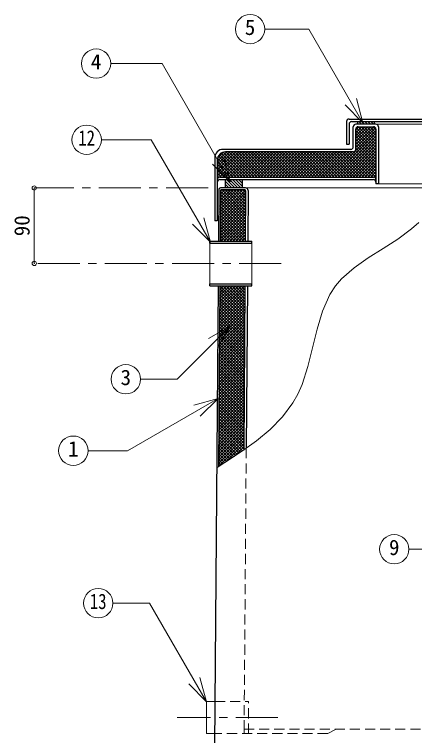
# Model space of a CAD drawing. Units: millimetres, scale not verified. Extents: x -2123 to 1927, y -1358 to 1452.
# Drawn here: x -671 to -195, y -782 to 78 of the extents above; entities that cross this region are included whole.
import ezdxf
from ezdxf.enums import TextEntityAlignment as Align

# ---------------------------------------------------------------- set-up
doc = ezdxf.new("R2010")
doc.units = ezdxf.units.MM
doc.header["$LTSCALE"] = 10
doc.header["$PDMODE"] = 32
doc.header["$PDSIZE"] = 5
doc.linetypes.add('CHAIN1', pattern=[8, 5, -1, 1, -1])
doc.linetypes.add('DASHED1', pattern=[1.8, 1.2, -0.6])
doc.layers.add('0-0', color=7, linetype='Continuous', lineweight=18)
doc.styles.add('ＭＳ ゴシック', font='')
doc.styles.get('ＭＳ ゴシック').set_extended_font_data('MS Gothic')

msp = doc.modelspace()

# ---------------------------------------------------------------- linework, layer by layer
at = {"layer": '0-0'}
for p, q in [((-320.75, 60.16), (-373.21, 60.16)), ((-256.39, -51.32), (-320.75, 60.16)), ((-495.61, 19.08), (-556.62, 19.08)), ((-414.25, -121.82), (-495.61, 19.08)), ((-256.39, -51.32), (-264.15, -22.34)), ((-256.39, -51.32), (-277.6, -30.11)), ((-567.85, -71.72), (-508.38, -71.72)), ((-438, -193.62), (-508.38, -71.72)), ((-414.25, -121.82), (-422.02, -92.85)), ((-414.25, -121.82), (-435.47, -100.61)), ((-438, -193.62), (-445.77, -164.64)), ((-438, -193.62), (-459.21, -172.41)), ((-438.66, -243.39), (-438.66, -194.79)), ((-388.66, -243.39), (-388.66, -194.79)), ((-414.35, -293.62), (-440.33, -308.62)), ((-414.35, -293.62), (-429.35, -319.6)), ((-428.82, -379.96), (-536.57, -442.16)), ((-428.82, -379.96), (-457.8, -387.72)), ((-428.82, -379.96), (-450.04, -401.17)), ((-536.57, -442.16), (-583.76, -442.16)), ((-554.1, -623.81), (-510.44, -623.81)), ((-442.64, -741.25), (-510.44, -623.81)), ((-442.64, -741.25), (-450.4, -712.27)), ((-442.64, -741.25), (-463.85, -720.03)), ((-442.73, -741.09), (-432.59, -741.09))]:
    msp.add_line(p, q, dxfattribs=at)
at = {"layer": '0-0', "color": 5, "lineweight": 25}
for p, q in [((-272.8, -47.09), (-141.67, -47.09)), ((-269.8, -50.09), (-142.27, -50.09)), ((-262.8, -50.09), (-262.8, -53.09)), ((-242.8, -50.09), (-242.8, -53.09)), ((-272.8, -53.09), (-272.8, -77.09)), ((-267.8, -80.09), (-267.8, -56.09)), ((-240.8, -53.09), (-264.8, -53.09)), ((-264.8, -83.09), (-264.8, -59.09)), ((-261.8, -56.09), (-243.8, -56.09)), ((-240.8, -59.09), (-240.8, -124.09)), ((-237.8, -56.09), (-237.8, -123.84)), ((-270.8, -83.09), (-422.8, -83.09)), ((-432.8, -93.09), (-432.8, -168.09)), ((-267.8, -86.09), (-419.8, -86.09)), ((-429.8, -96.09), (-429.8, -168.09)), ((-426.8, -116.09), (-243.8, -116.09)), ((-426.8, -119.09), (-243.8, -119.09)), ((-420.32, -119.09), (-420.32, -129.09)), ((-400.32, -119.09), (-400.32, -129.09)), ((-428, -131.07), (-428.46, -192.59)), ((-426.01, -132.08), (-426.46, -192.59)), ((-396.01, -129.09), (-426, -129.09)), ((-425.01, -131.09), (-397.51, -131.09)), ((-396.01, -132.6), (-396.46, -192.59)), ((-393.01, -132.11), (-393.46, -192.59)), ((-429.8, -168.09), (-432.8, -168.09)), ((-438.66, -194.79), (-438.66, -192.59)), ((-438.66, -192.59), (-388.66, -192.59)), ((-438.66, -194.79), (-388.66, -194.79)), ((-388.66, -194.79), (-388.66, -192.59)), ((-438.66, -245.59), (-438.66, -243.39)), ((-438.66, -243.39), (-388.66, -243.39)), ((-438.66, -245.59), (-388.66, -245.59)), ((-428.86, -245.59), (-432.99, -794.09)), ((-426.86, -245.59), (-428.48, -461.36)), ((-396.86, -245.59), (-398.33, -441.4)), ((-393.86, -245.59), (-395.32, -439.22)), ((-388.66, -245.59), (-388.66, -243.39))]:
    msp.add_line(p, q, dxfattribs=at)
at = {"layer": '0-0', "color": 4, "lineweight": 9}
for p, q in [((-261.04, -50.09), (-258.04, -53.09)), ((-257.5, -50.09), (-254.5, -53.09)), ((-253.97, -50.09), (-250.97, -53.09)), ((-250.43, -50.09), (-247.43, -53.09)), ((-246.9, -50.09), (-243.9, -53.09)), ((-243.36, -50.09), (-242.8, -50.65)), ((-264.8, -73.88), (-247.01, -56.09)), ((-264.8, -70.35), (-250.54, -56.09)), ((-264.8, -66.81), (-254.08, -56.09)), ((-264.8, -63.28), (-257.61, -56.09)), ((-264.8, -59.74), (-261.15, -56.09)), ((-264.8, -77.42), (-243.49, -56.1)), ((-264.8, -80.95), (-241.29, -57.44)), ((-264.3, -57.43), (-240.8, -80.93)), ((-262.8, -51.86), (-261.58, -53.09)), ((-262.1, -56.1), (-240.8, -77.4)), ((-258.58, -56.09), (-240.8, -73.86)), ((-255.04, -56.09), (-240.8, -70.33)), ((-251.5, -56.09), (-240.8, -66.79)), ((-247.97, -56.09), (-240.8, -63.25)), ((-244.43, -56.09), (-240.8, -59.72)), ((-142.86, -53.09), (-240.8, -53.09)), ((-296.4, -116.09), (-240.8, -60.49)), ((-292.86, -116.09), (-240.8, -64.02)), ((-289.33, -116.09), (-240.8, -67.56)), ((-264.8, -60.47), (-240.8, -84.47)), ((-264.8, -64), (-240.8, -88)), ((-264.8, -67.54), (-240.8, -91.54)), ((-285.79, -116.09), (-240.8, -71.1)), ((-282.26, -116.09), (-240.8, -74.63)), ((-264.8, -71.07), (-240.8, -95.07)), ((-264.8, -74.61), (-240.8, -98.61)), ((-278.72, -116.09), (-240.8, -78.17)), ((-275.19, -116.09), (-240.8, -81.7)), ((-271.65, -116.09), (-240.8, -85.24)), ((-265.29, -84.73), (-240.8, -109.22)), ((-264.8, -78.15), (-240.8, -102.15)), ((-264.8, -81.68), (-240.8, -105.68)), ((-429.8, -115.14), (-400.75, -86.09)), ((-429.8, -111.6), (-404.28, -86.09)), ((-429.8, -108.07), (-407.82, -86.09)), ((-429.8, -104.53), (-411.36, -86.09)), ((-429.8, -101), (-414.89, -86.09)), ((-429.8, -97.46), (-418.43, -86.09)), ((-429.52, -93.74), (-407.17, -116.09)), ((-429.49, -93.62), (-422.27, -86.4)), ((-428.53, -91.2), (-403.64, -116.09)), ((-427.25, -116.12), (-397.21, -86.09)), ((-427.02, -89.17), (-400.1, -116.09)), ((-425.07, -87.59), (-396.57, -116.09)), ((-423.68, -116.09), (-393.68, -86.09)), ((-422.62, -86.49), (-393.03, -116.09)), ((-420.14, -116.09), (-390.14, -86.09)), ((-419.49, -86.09), (-389.49, -116.09)), ((-416.61, -116.09), (-386.61, -86.09)), ((-415.96, -86.09), (-385.96, -116.09)), ((-413.07, -116.09), (-383.07, -86.09)), ((-412.42, -86.09), (-382.42, -116.09)), ((-409.54, -116.09), (-379.54, -86.09)), ((-408.89, -86.09), (-378.89, -116.09)), ((-406, -116.09), (-376, -86.09)), ((-405.35, -86.09), (-375.35, -116.09)), ((-402.46, -116.09), (-372.46, -86.09)), ((-401.82, -86.09), (-371.82, -116.09)), ((-398.93, -116.09), (-368.93, -86.09)), ((-398.28, -86.09), (-368.28, -116.09)), ((-395.39, -116.09), (-365.39, -86.09)), ((-394.75, -86.09), (-364.75, -116.09)), ((-391.86, -116.09), (-361.86, -86.09)), ((-391.21, -86.09), (-361.21, -116.09)), ((-388.32, -116.09), (-358.32, -86.09)), ((-387.67, -86.09), (-357.67, -116.09)), ((-384.79, -116.09), (-354.79, -86.09)), ((-384.14, -86.09), (-354.14, -116.09)), ((-381.25, -116.09), (-351.25, -86.09)), ((-380.6, -86.09), (-350.6, -116.09)), ((-377.72, -116.09), (-347.72, -86.09)), ((-377.07, -86.09), (-347.07, -116.09)), ((-374.18, -116.09), (-344.18, -86.09)), ((-373.53, -86.09), (-343.53, -116.09)), ((-370.65, -116.09), (-340.65, -86.09)), ((-370, -86.09), (-340, -116.09)), ((-367.11, -116.09), (-337.11, -86.09)), ((-366.46, -86.09), (-336.46, -116.09)), ((-363.57, -116.09), (-333.57, -86.09)), ((-362.93, -86.09), (-332.93, -116.09)), ((-360.04, -116.09), (-330.04, -86.09)), ((-359.39, -86.09), (-329.39, -116.09)), ((-356.5, -116.09), (-326.5, -86.09)), ((-355.86, -86.09), (-325.86, -116.09)), ((-352.97, -116.09), (-322.97, -86.09)), ((-352.32, -86.09), (-322.32, -116.09)), ((-349.43, -116.09), (-319.43, -86.09)), ((-348.78, -86.09), (-318.78, -116.09)), ((-345.9, -116.09), (-315.9, -86.09)), ((-345.25, -86.09), (-315.25, -116.09)), ((-342.36, -116.09), (-312.36, -86.09)), ((-341.71, -86.09), (-311.71, -116.09)), ((-338.83, -116.09), (-308.83, -86.09)), ((-338.18, -86.09), (-308.18, -116.09)), ((-335.29, -116.09), (-305.29, -86.09)), ((-334.64, -86.09), (-304.64, -116.09)), ((-331.75, -116.09), (-301.75, -86.09)), ((-331.11, -86.09), (-301.11, -116.09)), ((-328.22, -116.09), (-298.22, -86.09)), ((-327.57, -86.09), (-297.57, -116.09)), ((-324.68, -116.09), (-294.68, -86.09)), ((-324.04, -86.09), (-294.04, -116.09)), ((-321.15, -116.09), (-291.15, -86.09)), ((-320.5, -86.09), (-290.5, -116.09)), ((-317.61, -116.09), (-287.61, -86.09)), ((-316.96, -86.09), (-286.96, -116.09)), ((-314.08, -116.09), (-284.08, -86.09)), ((-313.43, -86.09), (-283.43, -116.09)), ((-310.54, -116.09), (-280.54, -86.09)), ((-309.89, -86.09), (-279.89, -116.09)), ((-307.01, -116.09), (-277.01, -86.09)), ((-306.36, -86.09), (-276.36, -116.09)), ((-303.47, -116.09), (-273.47, -86.09)), ((-302.82, -86.09), (-272.82, -116.09)), ((-299.93, -116.09), (-269.93, -86.09)), ((-299.29, -86.09), (-269.29, -116.09)), ((-295.75, -86.09), (-265.75, -116.09)), ((-292.22, -86.09), (-262.22, -116.09)), ((-288.68, -86.09), (-258.68, -116.09)), ((-285.14, -86.09), (-255.14, -116.09)), ((-281.61, -86.09), (-251.61, -116.09)), ((-278.07, -86.09), (-248.07, -116.09)), ((-274.54, -86.09), (-244.54, -116.09)), ((-271, -86.09), (-240.8, -116.29)), ((-268.11, -116.09), (-240.8, -88.77)), ((-267.48, -86.07), (-240.8, -112.75)), ((-264.58, -116.09), (-240.8, -92.31)), ((-429.8, -96.99), (-410.71, -116.09)), ((-429.8, -100.53), (-414.24, -116.09)), ((-261.04, -116.09), (-240.8, -95.84)), ((-257.51, -116.09), (-240.8, -99.38)), ((-253.97, -116.09), (-240.8, -102.92)), ((-429.8, -104.06), (-417.78, -116.09)), ((-429.8, -107.6), (-421.31, -116.09)), ((-429.8, -111.14), (-424.85, -116.09)), ((-250.44, -116.09), (-240.8, -106.45)), ((-246.9, -116.09), (-240.8, -109.99)), ((-429.8, -114.67), (-428.09, -116.38)), ((-429.8, -118.21), (-429.7, -118.31)), ((-429.8, -118.67), (-429.77, -118.64)), ((-418.82, -119.09), (-408.82, -129.09)), ((-415.28, -119.09), (-405.28, -129.09)), ((-411.75, -119.09), (-401.75, -129.09)), ((-408.21, -119.09), (-400.32, -126.97)), ((-404.67, -119.09), (-400.32, -123.44)), ((-401.14, -119.09), (-400.32, -119.9)), ((-243.39, -116.11), (-240.8, -113.52)), ((-241.25, -117.51), (-240.8, -117.06)), ((-420.32, -121.11), (-412.35, -129.09)), ((-420.32, -124.65), (-415.89, -129.09)), ((-420.32, -128.19), (-419.42, -129.09)), ((-161.49, -124.09), (-237.8, -124.09)), ((-647.8, -129.09), (-647.8, -219.09)), ((-426.26, -165.13), (-396.03, -134.9)), ((-426.23, -161.57), (-396.33, -131.67)), ((-426.2, -158.01), (-399.28, -131.09)), ((-426.18, -154.44), (-402.82, -131.09)), ((-426.15, -150.88), (-406.36, -131.09)), ((-426.12, -147.32), (-409.89, -131.09)), ((-426.1, -143.76), (-413.43, -131.09)), ((-426.07, -140.19), (-416.96, -131.09)), ((-426.04, -136.63), (-420.5, -131.09)), ((-426.04, -136.61), (-396.27, -166.39)), ((-426.02, -133.07), (-424.03, -131.09)), ((-426.02, -133.1), (-396.24, -162.88)), ((-424.49, -131.09), (-396.21, -159.37)), ((-420.96, -131.09), (-396.19, -155.86)), ((-417.42, -131.09), (-396.16, -152.35)), ((-413.89, -131.09), (-396.13, -148.84)), ((-410.35, -131.09), (-396.11, -145.33)), ((-406.82, -131.09), (-396.08, -141.82)), ((-403.28, -131.09), (-396.05, -138.31)), ((-399.75, -131.09), (-396.03, -134.8)), ((-163.76, -129.09), (-396.01, -129.09)), ((-426.34, -175.82), (-396.11, -145.59)), ((-426.31, -172.25), (-396.08, -142.03)), ((-426.28, -168.69), (-396.06, -138.46)), ((-426.1, -143.63), (-396.32, -173.4)), ((-426.07, -140.12), (-396.29, -169.9)), ((-426.39, -182.94), (-396.16, -152.71)), ((-426.36, -179.38), (-396.14, -149.15)), ((-426.17, -154.16), (-396.4, -183.93)), ((-426.15, -150.65), (-396.37, -180.42)), ((-426.12, -147.14), (-396.34, -176.91)), ((-426.44, -190.07), (-396.22, -159.84)), ((-426.42, -186.5), (-396.19, -156.28)), ((-426.23, -161.17), (-396.45, -190.95)), ((-426.2, -157.66), (-396.42, -187.44)), ((-426.31, -171.7), (-405.42, -192.59)), ((-426.28, -168.19), (-401.89, -192.59)), ((-426.25, -164.68), (-398.35, -192.59)), ((-425.43, -192.59), (-396.24, -163.4)), ((-421.89, -192.59), (-396.27, -166.96)), ((-418.36, -192.59), (-396.3, -170.53)), ((-426.36, -178.72), (-412.49, -192.59)), ((-426.33, -175.21), (-408.96, -192.59)), ((-414.82, -192.59), (-396.32, -174.09)), ((-411.29, -192.59), (-396.35, -177.65)), ((-426.41, -185.74), (-419.56, -192.59)), ((-426.39, -182.23), (-416.03, -192.59)), ((-407.75, -192.59), (-396.38, -181.21)), ((-404.22, -192.59), (-396.4, -184.77)), ((-400.68, -192.59), (-396.43, -188.34)), ((-426.44, -189.25), (-423.1, -192.59)), ((-397.15, -192.59), (-396.46, -191.9)), ((-427.11, -279.12), (-396.89, -248.9)), ((-427.09, -275.56), (-397.11, -245.59)), ((-427.06, -272), (-400.65, -245.59)), ((-427.03, -268.44), (-404.18, -245.59)), ((-427.01, -264.88), (-407.72, -245.59)), ((-426.98, -261.31), (-411.25, -245.59)), ((-426.95, -257.75), (-414.79, -245.59)), ((-426.93, -254.19), (-418.33, -245.59)), ((-426.9, -250.63), (-421.86, -245.59)), ((-426.89, -248.9), (-397.11, -278.68)), ((-426.87, -247.06), (-425.4, -245.59)), ((-426.67, -245.59), (-397.08, -275.17)), ((-423.13, -245.59), (-397.06, -271.66)), ((-419.6, -245.59), (-397.03, -268.15)), ((-416.06, -245.59), (-397, -264.64)), ((-412.53, -245.59), (-396.98, -261.13)), ((-408.99, -245.59), (-396.95, -257.62)), ((-405.45, -245.59), (-396.93, -254.12)), ((-401.92, -245.59), (-396.9, -250.61)), ((-398.38, -245.59), (-396.87, -247.1)), ((-427.17, -286.25), (-396.94, -256.02)), ((-427.14, -282.69), (-396.91, -252.46)), ((-426.94, -255.92), (-397.16, -285.7)), ((-426.91, -252.41), (-397.14, -282.19)), ((-427.22, -293.37), (-396.99, -263.15)), ((-427.19, -289.81), (-396.97, -259.58)), ((-426.99, -262.94), (-397.22, -292.72)), ((-426.97, -259.43), (-397.19, -289.21)), ((-427.3, -304.06), (-397.07, -273.83)), ((-427.27, -300.5), (-397.05, -270.27)), ((-427.25, -296.94), (-397.02, -266.71)), ((-427.07, -273.47), (-397.29, -303.24)), ((-427.05, -269.96), (-397.27, -299.73)), ((-427.02, -266.45), (-397.24, -296.23)), ((-427.36, -311.19), (-397.13, -280.96)), ((-427.33, -307.62), (-397.1, -277.39)), ((-427.12, -280.48), (-397.35, -310.26)), ((-427.1, -276.98), (-397.32, -306.75)), ((-427.44, -321.87), (-397.21, -291.64)), ((-427.41, -318.31), (-397.18, -288.08)), ((-427.38, -314.75), (-397.15, -284.52)), ((-427.2, -291.01), (-397.43, -320.79)), ((-427.18, -287.5), (-397.4, -317.28)), ((-427.15, -283.99), (-397.37, -313.77)), ((-427.49, -329), (-397.26, -298.77)), ((-427.46, -325.43), (-397.23, -295.21)), ((-427.26, -298.03), (-397.48, -327.81)), ((-427.23, -294.52), (-397.45, -324.3)), ((-427.54, -336.12), (-397.31, -305.89)), ((-427.52, -332.56), (-397.29, -302.33)), ((-427.34, -308.56), (-397.56, -338.33)), ((-427.31, -305.05), (-397.53, -334.83)), ((-427.28, -301.54), (-397.51, -331.32)), ((-427.62, -346.81), (-397.4, -316.58)), ((-427.6, -343.25), (-397.37, -313.02)), ((-427.57, -339.68), (-397.34, -309.46)), ((-427.39, -315.58), (-397.61, -345.35)), ((-427.36, -312.07), (-397.59, -341.84)), ((-427.68, -353.93), (-397.45, -323.7)), ((-427.65, -350.37), (-397.42, -320.14)), ((-427.47, -326.1), (-397.69, -355.88)), ((-427.44, -322.59), (-397.66, -352.37)), ((-427.41, -319.09), (-397.64, -348.86)), ((-427.76, -364.62), (-397.53, -334.39)), ((-427.73, -361.06), (-397.5, -330.83)), ((-427.7, -357.5), (-397.48, -327.27)), ((-427.52, -333.12), (-397.74, -362.9)), ((-427.49, -329.61), (-397.72, -359.39)), ((-427.81, -371.74), (-397.58, -341.52)), ((-427.78, -368.18), (-397.56, -337.95)), ((-427.6, -343.65), (-397.82, -373.43)), ((-427.57, -340.14), (-397.8, -369.92)), ((-427.55, -336.63), (-397.77, -366.41)), ((-427.89, -382.43), (-397.66, -352.2)), ((-427.86, -378.87), (-397.64, -348.64)), ((-427.84, -375.31), (-397.61, -345.08)), ((-427.65, -350.67), (-397.88, -380.44)), ((-427.63, -347.16), (-397.85, -376.94)), ((-427.94, -389.56), (-397.72, -359.33)), ((-427.92, -385.99), (-397.69, -355.77)), ((-427.7, -357.69), (-397.93, -387.46)), ((-427.68, -354.18), (-397.9, -383.95)), ((-428, -396.68), (-397.77, -366.45)), ((-427.97, -393.12), (-397.74, -362.89)), ((-427.78, -368.21), (-398.01, -397.99)), ((-427.76, -364.7), (-397.98, -394.48)), ((-427.73, -361.2), (-397.95, -390.97)), ((-428.08, -407.37), (-397.85, -377.14)), ((-428.05, -403.81), (-397.82, -373.58)), ((-428.02, -400.24), (-397.8, -370.02)), ((-427.84, -375.23), (-398.06, -405.01)), ((-427.81, -371.72), (-398.03, -401.5)), ((-428.13, -414.49), (-397.9, -384.26)), ((-428.11, -410.93), (-397.88, -380.7)), ((-427.92, -385.76), (-398.14, -415.54)), ((-427.89, -382.25), (-398.11, -412.03)), ((-427.86, -378.74), (-398.09, -408.52)), ((-428.21, -425.18), (-397.98, -394.95)), ((-428.19, -421.62), (-397.96, -391.39)), ((-428.16, -418.05), (-397.93, -387.83)), ((-427.97, -392.78), (-398.19, -422.55)), ((-427.94, -389.27), (-398.17, -419.05)), ((-428.27, -432.3), (-398.04, -402.08)), ((-428.24, -428.74), (-398.01, -398.51)), ((-428.05, -403.31), (-398.27, -433.08)), ((-428.02, -399.8), (-398.24, -429.57)), ((-428, -396.29), (-398.22, -426.06)), ((-428.32, -439.43), (-398.09, -409.2)), ((-428.29, -435.87), (-398.06, -405.64)), ((-428.1, -410.32), (-398.32, -440.1)), ((-428.07, -406.81), (-398.3, -436.59)), ((-428.4, -450.12), (-398.17, -419.89)), ((-428.37, -446.55), (-398.15, -416.33)), ((-428.35, -442.99), (-398.12, -412.76)), ((-428.18, -420.85), (-403.83, -445.2)), ((-428.15, -417.34), (-401.7, -443.79)), ((-428.13, -413.83), (-399.63, -442.33)), ((-428.45, -457.24), (-398.23, -427.01)), ((-428.43, -453.68), (-398.2, -423.45)), ((-428.23, -427.87), (-408.08, -448.02)), ((-428.21, -424.36), (-405.96, -446.61)), ((-428.48, -460.8), (-398.25, -430.57)), ((-428.29, -434.89), (-412.34, -450.84)), ((-428.26, -431.38), (-410.21, -449.43)), ((-420.14, -455.99), (-398.28, -434.14)), ((-409.69, -449.09), (-398.31, -437.7)), ((-428.36, -445.41), (-418.72, -455.06)), ((-428.34, -441.91), (-416.59, -453.66)), ((-428.31, -438.4), (-414.46, -452.25)), ((-428.42, -452.43), (-423.01, -457.84)), ((-428.39, -448.92), (-420.86, -456.46)), ((-428.47, -459.45), (-427.32, -460.61)), ((-428.44, -455.94), (-425.16, -459.22))]:
    msp.add_line(p, q, dxfattribs=at)
at = {"layer": '0-0', "color": 4, "linetype": 'CHAIN1', "lineweight": 9}
for p, q in [((-440.8, -129.09), (-647.8, -129.09)), ((-353.66, -219.09), (-649.3, -219.09)), ((-357.73, -760.09), (-477.73, -760.09))]:
    msp.add_line(p, q, dxfattribs=at)
at = {"layer": '0-0', "linetype": 'DASHED1'}
for p, q in [((-395.32, -439.22), (-397.83, -774.09)), ((-397.83, -774.09), (202.23, -774.09))]:
    msp.add_line(p, q, dxfattribs=at)
at = {"layer": '0-0', "color": 4, "linetype": 'DASHED1', "lineweight": 9}
for p, q in [((-432.59, -741.09), (-392.73, -741.09)), ((-392.73, -779.09), (-392.73, -741.09)), ((-298.24, -779.09), (-432.87, -779.09)), ((-397.83, -774.09), (-397.87, -779.09)), ((-288.16, -774.09), (-298.24, -779.09))]:
    msp.add_line(p, q, dxfattribs=at)
at = {"layer": '0-0', "color": 5, "lineweight": 25}
for points in [[(-275.8, -50.09), (-275.8, -77.09), (-272.8, -77.09)], [(-237.8, -123.84), (-237.8, -124.09), (-240.8, -124.09)]]:
    msp.add_lwpolyline(points, dxfattribs=at)
at = {"layer": '0-0'}
for points in [[(-189.89, -170.12), (-198.35, -177.95), (-214.63, -190.16), (-232.18, -201.42), (-249.9, -212.5), (-266.75, -224.19), (-281.64, -237.25), (-288.97, -245.77), (-295.67, -256.06), (-304.5, -275.77), (-310.94, -297.22), (-316.28, -319.52), (-321.75, -341.8), (-328.63, -363.17), (-333.76, -374.8), (-339.68, -385.24), (-352.04, -401.77), (-366.72, -416.73), (-383.2, -430.46), (-400.98, -443.31), (-419.55, -455.62), (-430.49, -462.65)], [(-414.35, -293.62), (-477.73, -357), (-521.2, -357)], [(-104.89, -677.79), (-136.58, -559.54), (-201.47, -559.54)], [(-442.73, -741.09), (-442.73, -779.09), (-432.87, -779.09)]]:
    msp.add_lwpolyline(points, dxfattribs=at)
for centre in [(-390.71, 60.16), (-574.12, 19.08), (-585.35, -71.72), (-538.7, -357), (-601.26, -442.16), (-218.97, -559.54), (-571.6, -623.81)]:
    msp.add_circle(centre, 17.5, dxfattribs=at)
at = {"layer": '0-0', "color": 5, "lineweight": 25}
for centre, radius, start, end in [((-272.8, -50.09), 3, 90, 180), ((-269.8, -53.09), 3, 90, 180), ((-264.8, -56.09), 3, 90, 180), ((-261.8, -59.09), 3, 90, 180), ((-243.8, -59.09), 3, 0, 90), ((-240.8, -56.09), 3, 0, 90), ((-422.8, -93.09), 10, 90, 180), ((-270.8, -80.09), 3, 270, 0), ((-267.8, -83.09), 3, 270, 0), ((-419.8, -96.09), 10, 90, 180), ((-426.8, -119.09), 3, 90, 180), ((-426.8, -122.09), 3, 90, 180), ((-243.8, -119.09), 3, 0, 90), ((-243.8, -122.09), 3, 0, 90), ((-426, -131.09), 2, 90, 179.56921), ((-425.01, -132.09), 1, 90, 179.56921), ((-397.51, -132.59), 1.5, 359.56921, 90), ((-396.01, -132.09), 3, 359.56921, 90)]:
    msp.add_arc(centre, radius, start, end, dxfattribs=at)
at = {"layer": '0-0', "color": 1}
for p in [(-647.8, -129.09), (-647.8, -219.09)]:
    msp.add_point(p, dxfattribs=at)

# ---------------------------------------------------------------- texts
at = {"layer": '0-0', "style": 'ＭＳ ゴシック'}
for s, p in [('5', (-396.96, 47.66)), ('4', (-580.37, 6.58)), ('3', (-544.95, -369.5)), ('1', (-607.51, -454.66)), ('9', (-225.22, -572.04))]:
    msp.add_text(s, height=18.33, dxfattribs=at).set_placement(p, align=Align.BOTTOM_LEFT)
at = {"layer": '0-0', "style": 'ＭＳ ゴシック', "width": 0.8}
for s, p in [('12', (-595.35, -84.22)), ('13', (-581.6, -636.31))]:
    msp.add_text(s, height=18.33, dxfattribs=at).set_placement(p, align=Align.BOTTOM_LEFT)
at = {"layer": '0-0', "style": 'ＭＳ ゴシック'}
msp.add_text('90', height=18.33, rotation=90, dxfattribs=at).set_placement((-647.8, -186.59), align=Align.BOTTOM_LEFT)

doc.saveas('drawing.dxf')
